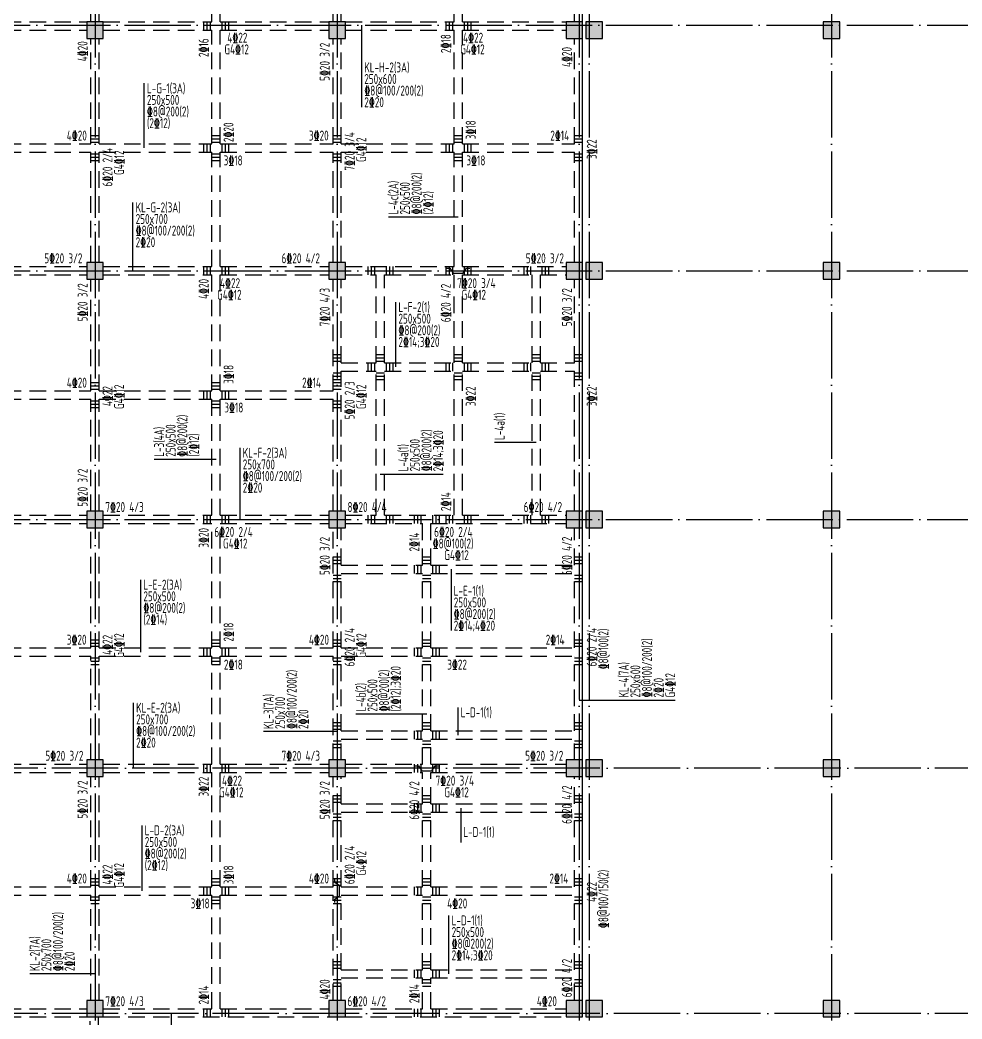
# Model space of a CAD drawing. Extents: x -21254 to 860439, y -324318 to 454338.
# Drawn here: x 418481 to 446880, y -30003 to 119 of the extents above; entities that cross this region are included whole.
import ezdxf

# ---------------------------------------------------------------- set-up
doc = ezdxf.new("R2010")
doc.units = 0
doc.header["$LTSCALE"] = 1000
doc.header["$MEASUREMENT"] = 0
doc.linetypes.add('DASHED', pattern=[0.75, 0.5, -0.25])
doc.linetypes.add('DOTE', pattern=[2.42, 2, -0.2, 0.02, -0.2])
for name, color, linetype in [('BEAM_CONT', 4, 'CONTINUOUS'), ('BEAM_DASH', 144, 'DASHED'), ('COLU', 7, 'CONTINUOUS'), ('COLU_HATCH', 251, 'CONTINUOUS'), ('DOTE', 1, 'DOTE'), ('S_BEAMDIMLOCAL', 7, 'CONTINUOUS'), ('S_BEAMDIMLOCALVER', 7, 'CONTINUOUS'), ('S_BEAMDIMMASS', 2, 'CONTINUOUS'), ('S_BEAMDIMMASSVER', 2, 'CONTINUOUS'), ('S_SUBBEAMHANGER', 1, 'CONTINUOUS'), ('S_SUBBEAMHOOP', 1, 'CONTINUOUS')]:
    doc.layers.add(name, color=color, linetype=linetype)
doc.styles.add('BW_Rein', font='Tssdeng.shx', dxfattribs={"width": 0.7, "bigfont": 'hztxt.shx'})

msp = doc.modelspace()

# ---------------------------------------------------------------- hatches: boundary and pattern name
at = {"layer": 'COLU_HATCH'}
for points in [[(420992.798, -440.958), (420992.798, 59.042), (420492.798, 59.042), (420492.798, -440.958)], [(428292.798, -440.958), (428292.798, 59.042), (427792.798, 59.042), (427792.798, -440.958)], [(435442.798, -440.958), (435442.798, 59.042), (434942.798, 59.042), (434942.798, -440.958)], [(436042.798, -440.958), (436042.798, 59.042), (435542.798, 59.042), (435542.798, -440.958)], [(443192.798, -440.958), (443192.798, 59.042), (442692.798, 59.042), (442692.798, -440.958)], [(420992.798, -7690.958), (420992.798, -7190.958), (420492.798, -7190.958), (420492.798, -7690.958)], [(428292.798, -7690.958), (428292.798, -7190.958), (427792.798, -7190.958), (427792.798, -7690.958)], [(435442.798, -7690.958), (435442.798, -7190.958), (434942.798, -7190.958), (434942.798, -7690.958)], [(436042.798, -7690.958), (436042.798, -7190.958), (435542.798, -7190.958), (435542.798, -7690.958)], [(443192.798, -7690.958), (443192.798, -7190.958), (442692.798, -7190.958), (442692.798, -7690.958)], [(420992.798, -15190.958), (420992.798, -14690.958), (420492.798, -14690.958), (420492.798, -15190.958)], [(428292.798, -15190.958), (428292.798, -14690.958), (427792.798, -14690.958), (427792.798, -15190.958)], [(435442.798, -15190.958), (435442.798, -14690.958), (434942.798, -14690.958), (434942.798, -15190.958)], [(436042.798, -15190.958), (436042.798, -14690.958), (435542.798, -14690.958), (435542.798, -15190.958)], [(443192.798, -15190.958), (443192.798, -14690.958), (442692.798, -14690.958), (442692.798, -15190.958)], [(420992.798, -22690.958), (420992.798, -22190.958), (420492.798, -22190.958), (420492.798, -22690.958)], [(428292.798, -22690.958), (428292.798, -22190.958), (427792.798, -22190.958), (427792.798, -22690.958)], [(435442.798, -22690.958), (435442.798, -22190.958), (434942.798, -22190.958), (434942.798, -22690.958)], [(436042.798, -22690.958), (436042.798, -22190.958), (435542.798, -22190.958), (435542.798, -22690.958)], [(443192.798, -22690.958), (443192.798, -22190.958), (442692.798, -22190.958), (442692.798, -22690.958)], [(420992.798, -29940.958), (420992.798, -29440.958), (420492.798, -29440.958), (420492.798, -29940.958)], [(428292.798, -29940.958), (428292.798, -29440.958), (427792.798, -29440.958), (427792.798, -29940.958)], [(435442.798, -29940.958), (435442.798, -29440.958), (434942.798, -29440.958), (434942.798, -29940.958)], [(436042.798, -29940.958), (436042.798, -29440.958), (435542.798, -29440.958), (435542.798, -29940.958)], [(443192.798, -29940.958), (443192.798, -29440.958), (442692.798, -29440.958), (442692.798, -29940.958)]]:
    msp.add_hatch(color=256, dxfattribs=at).paths.add_polyline_path(points)

# ---------------------------------------------------------------- linework, layer by layer
at = {"layer": 'BEAM_CONT'}
for p, q in [((435442.798, 59.042), (435442.798, 1759.042)), ((435442.798, -3740.958), (435442.798, -440.958)), ((435442.798, -7190.958), (435442.798, -3740.958)), ((435442.798, -14690.958), (435442.798, -7690.958)), ((435442.798, -22190.958), (435442.798, -15190.958)), ((435442.798, -29440.958), (435442.798, -22690.958)), ((420842.798, -37290.958), (420842.798, -29940.958))]:
    msp.add_line(p, q, dxfattribs=at)
at = {"layer": 'BEAM_DASH'}
for p, q in [((420617.798, 59.042), (420617.798, 1509.042)), ((420867.798, 59.042), (420867.798, 1509.042)), ((424267.798, 59.042), (424267.798, 1509.042)), ((424517.798, 59.042), (424517.798, 1509.042)), ((427917.798, 59.042), (427917.798, 1509.042)), ((428167.798, 59.042), (428167.798, 1509.042)), ((431567.798, 59.042), (431567.798, 1509.042)), ((431817.798, 59.042), (431817.798, 1509.042)), ((435192.798, 59.042), (435192.798, 1509.042)), ((417267.798, 59.042), (420492.798, 59.042)), ((420992.798, 59.042), (424267.798, 59.042)), ((424517.798, 59.042), (427792.798, 59.042)), ((428292.798, 59.042), (431567.798, 59.042)), ((431817.798, 59.042), (434942.798, 59.042)), ((417267.798, -190.958), (420492.798, -190.958)), ((420992.798, -190.958), (424267.798, -190.958)), ((424267.798, -3615.958), (424267.798, -190.958)), ((424517.798, -3615.958), (424517.798, -190.958)), ((424517.798, -190.958), (427792.798, -190.958)), ((428292.798, -190.958), (431567.798, -190.958)), ((431567.798, -3615.958), (431567.798, -190.958)), ((431817.798, -3615.958), (431817.798, -190.958)), ((431817.798, -190.958), (434942.798, -190.958)), ((420617.798, -3615.958), (420617.798, -440.958)), ((420867.798, -3615.958), (420867.798, -440.958)), ((427917.798, -3615.958), (427917.798, -440.958)), ((428167.798, -3615.958), (428167.798, -440.958)), ((435192.798, -3615.958), (435192.798, -440.958)), ((417267.798, -3615.958), (420617.798, -3615.958)), ((417267.798, -3865.958), (420617.798, -3865.958)), ((420617.798, -7190.958), (420617.798, -3865.958)), ((420867.798, -3615.958), (424267.798, -3615.958)), ((420867.798, -3865.958), (424267.798, -3865.958)), ((420867.798, -7190.958), (420867.798, -3865.958)), ((424267.798, -7315.958), (424267.798, -3865.958)), ((424517.798, -3615.958), (427917.798, -3615.958)), ((424517.798, -7315.958), (424517.798, -3865.958)), ((424517.798, -3865.958), (427917.798, -3865.958)), ((427917.798, -7190.958), (427917.798, -3865.958)), ((428167.798, -3615.958), (431567.798, -3615.958)), ((428167.798, -3865.958), (431567.798, -3865.958)), ((428167.798, -7190.958), (428167.798, -3865.958)), ((431567.798, -7315.958), (431567.798, -3865.958)), ((431817.798, -3615.958), (435192.798, -3615.958)), ((431817.798, -7315.958), (431817.798, -3865.958)), ((431817.798, -3865.958), (435192.798, -3865.958)), ((435192.798, -7190.958), (435192.798, -3865.958)), ((417267.798, -7315.958), (420492.798, -7315.958)), ((420992.798, -7315.958), (424267.798, -7315.958)), ((424517.798, -7315.958), (427792.798, -7315.958)), ((428292.798, -7315.958), (431567.798, -7315.958)), ((431817.798, -7315.958), (434942.798, -7315.958)), ((417267.798, -7565.958), (420492.798, -7565.958)), ((420617.798, -11065.958), (420617.798, -7690.958)), ((420867.798, -11065.958), (420867.798, -7690.958)), ((420992.798, -7565.958), (424267.798, -7565.958)), ((424267.798, -11065.958), (424267.798, -7565.958)), ((424517.798, -11065.958), (424517.798, -7565.958)), ((424517.798, -7565.958), (427792.798, -7565.958)), ((427917.798, -11065.958), (427917.798, -7690.958)), ((428167.798, -10215.958), (428167.798, -7690.958)), ((428292.798, -7565.958), (429217.798, -7565.958)), ((429217.798, -10215.958), (429217.798, -7565.958)), ((429467.798, -10215.958), (429467.798, -7565.958)), ((429467.798, -7565.958), (431567.798, -7565.958)), ((431567.798, -10215.958), (431567.798, -7565.958)), ((431817.798, -10215.958), (431817.798, -7565.958)), ((431817.798, -7565.958), (433917.798, -7565.958)), ((433917.798, -10215.958), (433917.798, -7565.958)), ((434167.798, -10215.958), (434167.798, -7565.958)), ((434167.798, -7565.958), (434942.798, -7565.958)), ((435192.798, -10215.958), (435192.798, -7690.958)), ((428167.798, -10215.958), (429217.798, -10215.958)), ((429467.798, -10215.958), (431567.798, -10215.958)), ((431817.798, -10215.958), (433917.798, -10215.958)), ((434167.798, -10215.958), (435192.798, -10215.958)), ((428167.798, -10465.958), (429217.798, -10465.958)), ((428167.798, -14690.958), (428167.798, -10465.958)), ((429217.798, -14815.958), (429217.798, -10465.958)), ((429467.798, -10465.958), (431567.798, -10465.958)), ((429467.798, -14815.958), (429467.798, -10465.958)), ((431567.798, -14815.958), (431567.798, -10465.958)), ((431817.798, -10465.958), (433917.798, -10465.958)), ((431817.798, -14815.958), (431817.798, -10465.958)), ((433917.798, -14815.958), (433917.798, -10465.958)), ((434167.798, -10465.958), (435192.798, -10465.958)), ((434167.798, -14815.958), (434167.798, -10465.958)), ((435192.798, -14690.958), (435192.798, -10465.958)), ((417267.798, -11065.958), (420617.798, -11065.958)), ((420867.798, -11065.958), (424267.798, -11065.958)), ((424517.798, -11065.958), (427917.798, -11065.958)), ((417267.798, -11315.958), (420617.798, -11315.958)), ((420617.798, -14690.958), (420617.798, -11315.958)), ((420867.798, -11315.958), (424267.798, -11315.958)), ((420867.798, -14690.958), (420867.798, -11315.958)), ((424267.798, -14815.958), (424267.798, -11315.958)), ((424517.798, -14815.958), (424517.798, -11315.958)), ((424517.798, -11315.958), (427917.798, -11315.958)), ((427917.798, -14690.958), (427917.798, -11315.958)), ((417267.798, -14815.958), (420492.798, -14815.958)), ((420992.798, -14815.958), (424267.798, -14815.958)), ((424517.798, -14815.958), (427792.798, -14815.958)), ((428292.798, -14815.958), (429217.798, -14815.958)), ((429467.798, -14815.958), (431567.798, -14815.958)), ((431817.798, -14815.958), (433917.798, -14815.958)), ((434167.798, -14815.958), (434942.798, -14815.958)), ((417267.798, -15065.958), (420492.798, -15065.958)), ((420617.798, -18815.744), (420617.798, -15190.958)), ((420867.798, -18815.744), (420867.798, -15190.958)), ((420992.798, -15065.958), (424267.798, -15065.958)), ((424267.798, -18815.744), (424267.798, -15065.958)), ((424517.798, -18815.744), (424517.798, -15065.958)), ((424517.798, -15065.958), (427792.798, -15065.958)), ((427917.798, -18815.744), (427917.798, -15190.958)), ((428167.798, -16315.958), (428167.798, -15190.958)), ((428292.798, -15065.958), (430617.798, -15065.958)), ((430617.798, -16315.958), (430617.798, -15065.958)), ((430867.798, -16315.958), (430867.798, -15065.958)), ((430867.798, -15065.958), (434942.798, -15065.958)), ((435192.798, -16315.958), (435192.798, -15190.958)), ((428167.798, -16315.958), (430617.798, -16315.958)), ((428167.798, -16565.958), (430617.798, -16565.958)), ((428167.798, -18815.744), (428167.798, -16565.958)), ((430617.798, -18815.744), (430617.798, -16565.958)), ((430867.798, -16315.958), (435192.798, -16315.958)), ((430867.798, -18815.744), (430867.798, -16565.958)), ((430867.798, -16565.958), (435192.798, -16565.958)), ((435192.798, -18815.744), (435192.798, -16565.958)), ((417267.798, -18815.744), (420617.798, -18815.744)), ((420867.798, -18815.744), (424267.798, -18815.744)), ((424517.798, -18815.744), (427917.798, -18815.744)), ((428167.798, -18815.744), (430617.798, -18815.744)), ((430867.798, -18815.744), (435192.798, -18815.744)), ((417267.798, -19065.744), (420617.798, -19065.744)), ((420617.798, -22190.958), (420617.798, -19065.744)), ((420867.798, -19065.744), (424267.798, -19065.744)), ((420867.798, -22190.958), (420867.798, -19065.744)), ((424267.798, -22315.958), (424267.798, -19065.744)), ((424517.798, -22315.958), (424517.798, -19065.744)), ((424517.798, -19065.744), (427917.798, -19065.744)), ((427917.798, -22190.958), (427917.798, -19065.744)), ((428167.798, -19065.744), (430617.798, -19065.744)), ((428167.798, -21315.958), (428167.798, -19065.744)), ((430617.798, -21315.958), (430617.798, -19065.744)), ((430867.798, -21315.958), (430867.798, -19065.744)), ((430867.798, -19065.744), (435192.798, -19065.744)), ((435192.798, -21315.958), (435192.798, -19065.744)), ((428167.798, -21315.958), (430617.798, -21315.958)), ((430867.798, -21315.958), (435192.798, -21315.958)), ((428167.798, -21565.958), (430617.798, -21565.958)), ((428167.798, -22190.958), (428167.798, -21565.958)), ((430617.798, -22315.958), (430617.798, -21565.958)), ((430867.798, -22315.958), (430867.798, -21565.958)), ((430867.798, -21565.958), (435192.798, -21565.958)), ((435192.798, -22190.958), (435192.798, -21565.958)), ((417267.798, -22315.958), (420492.798, -22315.958)), ((417267.798, -22565.958), (420492.798, -22565.958)), ((420992.798, -22315.958), (424267.798, -22315.958)), ((420992.798, -22565.958), (424267.798, -22565.958)), ((424267.798, -26015.958), (424267.798, -22565.958)), ((424517.798, -22315.958), (427792.798, -22315.958)), ((424517.798, -26015.958), (424517.798, -22565.958)), ((424517.798, -22565.958), (427792.798, -22565.958)), ((428292.798, -22315.958), (430617.798, -22315.958)), ((428292.798, -22565.958), (430617.798, -22565.958)), ((430617.798, -23515.958), (430617.798, -22565.958)), ((430867.798, -22315.958), (434942.798, -22315.958)), ((430867.798, -23515.958), (430867.798, -22565.958)), ((430867.798, -22565.958), (434942.798, -22565.958)), ((420617.798, -26015.958), (420617.798, -22690.958)), ((420867.798, -26015.958), (420867.798, -22690.958)), ((427917.798, -26015.958), (427917.798, -22690.958)), ((428167.798, -23515.958), (428167.798, -22690.958)), ((435192.798, -23515.958), (435192.798, -22690.958)), ((428167.798, -23515.958), (430617.798, -23515.958)), ((428167.798, -23765.958), (430617.798, -23765.958)), ((428167.798, -26015.958), (428167.798, -23765.958)), ((430617.798, -26015.958), (430617.798, -23765.958)), ((430867.798, -23515.958), (435192.798, -23515.958)), ((430867.798, -26015.958), (430867.798, -23765.958)), ((430867.798, -23765.958), (435192.798, -23765.958)), ((435192.798, -26015.958), (435192.798, -23765.958)), ((417267.798, -26015.958), (420617.798, -26015.958)), ((420867.798, -26015.958), (424267.798, -26015.958)), ((424517.798, -26015.958), (427917.798, -26015.958)), ((428167.798, -26015.958), (430617.798, -26015.958)), ((430867.798, -26015.958), (435192.798, -26015.958)), ((417267.798, -26265.958), (420617.798, -26265.958)), ((420617.798, -29440.958), (420617.798, -26265.958)), ((420867.798, -26265.958), (424267.798, -26265.958)), ((420867.798, -29440.958), (420867.798, -26265.958)), ((424267.798, -29690.958), (424267.798, -26265.958)), ((424517.798, -29690.958), (424517.798, -26265.958)), ((424517.798, -26265.958), (427917.798, -26265.958)), ((427917.798, -29440.958), (427917.798, -26265.958)), ((428167.798, -26265.958), (430617.798, -26265.958)), ((428167.798, -28515.958), (428167.798, -26265.958)), ((430617.798, -28515.958), (430617.798, -26265.958)), ((430867.798, -28515.958), (430867.798, -26265.958)), ((430867.798, -26265.958), (435192.798, -26265.958)), ((435192.798, -28515.958), (435192.798, -26265.958)), ((428167.798, -28515.958), (430617.798, -28515.958)), ((430867.798, -28515.958), (435192.798, -28515.958)), ((428167.798, -28765.958), (430617.798, -28765.958)), ((428167.798, -29440.958), (428167.798, -28765.958)), ((430617.798, -29690.958), (430617.798, -28765.958)), ((430867.798, -29690.958), (430867.798, -28765.958)), ((430867.798, -28765.958), (435192.798, -28765.958)), ((435192.798, -29440.958), (435192.798, -28765.958)), ((417267.798, -29690.958), (420492.798, -29690.958)), ((420992.798, -29690.958), (424267.798, -29690.958)), ((424517.798, -29690.958), (427792.798, -29690.958)), ((428292.798, -29690.958), (430617.798, -29690.958)), ((430867.798, -29690.958), (434942.798, -29690.958)), ((417267.798, -29940.958), (420492.798, -29940.958)), ((420592.798, -33565.958), (420592.798, -29940.958)), ((420992.798, -29940.958), (427792.798, -29940.958)), ((428292.798, -29940.958), (434942.798, -29940.958))]:
    msp.add_line(p, q, dxfattribs=at)
at = {"layer": 'COLU'}
for points in [[(420992.798, -440.958), (420992.798, 59.042), (420492.798, 59.042), (420492.798, -440.958)], [(428292.798, -440.958), (428292.798, 59.042), (427792.798, 59.042), (427792.798, -440.958)], [(435442.798, -440.958), (435442.798, 59.042), (434942.798, 59.042), (434942.798, -440.958)], [(436042.798, -440.958), (436042.798, 59.042), (435542.798, 59.042), (435542.798, -440.958)], [(443192.798, -440.958), (443192.798, 59.042), (442692.798, 59.042), (442692.798, -440.958)], [(420992.798, -7690.958), (420992.798, -7190.958), (420492.798, -7190.958), (420492.798, -7690.958)], [(428292.798, -7690.958), (428292.798, -7190.958), (427792.798, -7190.958), (427792.798, -7690.958)], [(435442.798, -7690.958), (435442.798, -7190.958), (434942.798, -7190.958), (434942.798, -7690.958)], [(436042.798, -7690.958), (436042.798, -7190.958), (435542.798, -7190.958), (435542.798, -7690.958)], [(443192.798, -7690.958), (443192.798, -7190.958), (442692.798, -7190.958), (442692.798, -7690.958)], [(420992.798, -15190.958), (420992.798, -14690.958), (420492.798, -14690.958), (420492.798, -15190.958)], [(428292.798, -15190.958), (428292.798, -14690.958), (427792.798, -14690.958), (427792.798, -15190.958)], [(435442.798, -15190.958), (435442.798, -14690.958), (434942.798, -14690.958), (434942.798, -15190.958)], [(436042.798, -15190.958), (436042.798, -14690.958), (435542.798, -14690.958), (435542.798, -15190.958)], [(443192.798, -15190.958), (443192.798, -14690.958), (442692.798, -14690.958), (442692.798, -15190.958)], [(420992.798, -22690.958), (420992.798, -22190.958), (420492.798, -22190.958), (420492.798, -22690.958)], [(428292.798, -22690.958), (428292.798, -22190.958), (427792.798, -22190.958), (427792.798, -22690.958)], [(435442.798, -22690.958), (435442.798, -22190.958), (434942.798, -22190.958), (434942.798, -22690.958)], [(436042.798, -22690.958), (436042.798, -22190.958), (435542.798, -22190.958), (435542.798, -22690.958)], [(443192.798, -22690.958), (443192.798, -22190.958), (442692.798, -22190.958), (442692.798, -22690.958)], [(420992.798, -29940.958), (420992.798, -29440.958), (420492.798, -29440.958), (420492.798, -29940.958)], [(428292.798, -29940.958), (428292.798, -29440.958), (427792.798, -29440.958), (427792.798, -29940.958)], [(435442.798, -29940.958), (435442.798, -29440.958), (434942.798, -29440.958), (434942.798, -29940.958)], [(436042.798, -29940.958), (436042.798, -29440.958), (435542.798, -29440.958), (435542.798, -29940.958)], [(443192.798, -29940.958), (443192.798, -29440.958), (442692.798, -29440.958), (442692.798, -29940.958)]]:
    msp.add_lwpolyline(points, close=True, dxfattribs=at)
at = {"layer": 'DOTE', "linetype": 'DOTE'}
for p, q in [((420742.798, 3411.889), (420742.798, -53978.446)), ((428042.798, 3411.889), (428042.798, -53978.446)), ((435342.798, 3411.889), (435342.798, -53978.446)), ((435642.798, 3411.889), (435642.798, -53978.446)), ((442942.798, 3411.889), (442942.798, -53978.446)), ((409527.167, -40.958), (489202.48, -40.958)), ((409527.167, -7440.958), (489202.48, -7440.958)), ((409527.167, -14940.958), (489202.48, -14940.958)), ((489202.48, -22440.958), (409527.167, -22440.958)), ((489202.48, -29840.958), (409527.167, -29840.958))]:
    msp.add_line(p, q, dxfattribs=at)
at = {"layer": 'S_BEAMDIMMASS'}
for p, q in [((428780.393, -40.958), (428780.393, -2510.466)), ((422227.59, -3740.958), (422227.59, -1791.3)), ((421887.078, -7440.958), (421887.078, -5381.735)), ((429809.841, -10340.958), (429809.841, -8387.132)), ((425116.539, -14940.958), (425116.539, -12781.203)), ((431476.054, -16440.958), (431476.054, -18292.222)), ((422120.045, -18940.958), (422120.045, -16756.467)), ((421901.672, -22440.958), (421901.672, -20468.232)), ((431687.845, -21440.958), (431687.845, -20606.608)), ((431767.02, -23640.958), (431767.02, -24676.011)), ((422160.924, -26140.958), (422160.924, -24163.382)), ((431413.451, -28640.958), (431413.451, -26880.43)), ((423037.573, -29840.958), (423037.573, -32536.771))]:
    msp.add_line(p, q, dxfattribs=at)
at = {"layer": 'S_BEAMDIMMASSVER'}
for p, q in [((431692.798, -5825.833), (429586.711, -5825.833)), ((434042.798, -12625.479), (432788.977, -12625.479)), ((424392.798, -13129.632), (422523.776, -13129.632)), ((429342.798, -13571.151), (431234.809, -13571.151)), ((435342.798, -20388.833), (438232.133, -20388.833)), ((430742.798, -20813.319), (428606.465, -20813.319)), ((428042.798, -21338.828), (425823.935, -21338.828)), ((420742.798, -28639.013), (418776.152, -28639.013))]:
    msp.add_line(p, q, dxfattribs=at)
at = {"layer": 'S_SUBBEAMHANGER'}
for p, q in [((431342.798, -7365.958), (431442.798, -7365.958)), ((431442.798, -7365.958), (431542.798, -7515.958)), ((431542.798, -7515.958), (431842.798, -7515.958)), ((431842.798, -7515.958), (431942.798, -7365.958)), ((431942.798, -7365.958), (432042.798, -7365.958)), ((430392.798, -22365.958), (430492.798, -22365.958)), ((430492.798, -22365.958), (430592.798, -22515.958)), ((430592.798, -22515.958), (430892.798, -22515.958)), ((430892.798, -22515.958), (430992.798, -22365.958)), ((430992.798, -22365.958), (431092.798, -22365.958)), ((427967.798, -25890.958), (427967.798, -25790.958)), ((428117.798, -25990.958), (427967.798, -25890.958)), ((428117.798, -26290.958), (428117.798, -25990.958)), ((427967.798, -26390.958), (428117.798, -26290.958)), ((427967.798, -26490.958), (427967.798, -26390.958))]:
    msp.add_line(p, q, dxfattribs=at)
at = {"layer": 'S_SUBBEAMHOOP'}
for p, q in [((424017.798, 59.042), (424017.798, -190.958)), ((424117.798, 59.042), (424117.798, -190.958)), ((424217.798, 59.042), (424217.798, -190.958)), ((424567.798, 59.042), (424567.798, -190.958)), ((424667.798, 59.042), (424667.798, -190.958)), ((424767.798, 59.042), (424767.798, -190.958)), ((431317.798, 59.042), (431317.798, -190.958)), ((431417.798, 59.042), (431417.798, -190.958)), ((431517.798, 59.042), (431517.798, -190.958)), ((431867.798, 59.042), (431867.798, -190.958)), ((431967.798, 59.042), (431967.798, -190.958)), ((432067.798, 59.042), (432067.798, -190.958)), ((420617.798, -3365.958), (420867.798, -3365.958)), ((420617.798, -3465.958), (420867.798, -3465.958)), ((420617.798, -3565.958), (420867.798, -3565.958)), ((424267.798, -3365.958), (424517.798, -3365.958)), ((424267.798, -3465.958), (424517.798, -3465.958)), ((424267.798, -3565.958), (424517.798, -3565.958)), ((427917.798, -3365.958), (428167.798, -3365.958)), ((427917.798, -3465.958), (428167.798, -3465.958)), ((427917.798, -3565.958), (428167.798, -3565.958)), ((431567.798, -3365.958), (431817.798, -3365.958)), ((431567.798, -3465.958), (431817.798, -3465.958)), ((431567.798, -3565.958), (431817.798, -3565.958)), ((435192.798, -3365.958), (435442.798, -3365.958)), ((435192.798, -3465.958), (435442.798, -3465.958)), ((435192.798, -3565.958), (435442.798, -3565.958)), ((424017.798, -3615.958), (424017.798, -3865.958)), ((424117.798, -3615.958), (424117.798, -3865.958)), ((424217.798, -3615.958), (424217.798, -3865.958)), ((424567.798, -3615.958), (424567.798, -3865.958)), ((424667.798, -3615.958), (424667.798, -3865.958)), ((424767.798, -3615.958), (424767.798, -3865.958)), ((431317.798, -3615.958), (431317.798, -3865.958)), ((431417.798, -3615.958), (431417.798, -3865.958)), ((431517.798, -3615.958), (431517.798, -3865.958)), ((431867.798, -3615.958), (431867.798, -3865.958)), ((431967.798, -3615.958), (431967.798, -3865.958)), ((432067.798, -3615.958), (432067.798, -3865.958)), ((420617.798, -3915.958), (420867.798, -3915.958)), ((420617.798, -4015.958), (420867.798, -4015.958)), ((420617.798, -4115.958), (420867.798, -4115.958)), ((424267.798, -3915.958), (424517.798, -3915.958)), ((424267.798, -4015.958), (424517.798, -4015.958)), ((424267.798, -4115.958), (424517.798, -4115.958)), ((427917.798, -3915.958), (428167.798, -3915.958)), ((427917.798, -4015.958), (428167.798, -4015.958)), ((427917.798, -4115.958), (428167.798, -4115.958)), ((431567.798, -3915.958), (431817.798, -3915.958)), ((431567.798, -4015.958), (431817.798, -4015.958)), ((431567.798, -4115.958), (431817.798, -4115.958)), ((435192.798, -3915.958), (435442.798, -3915.958)), ((435192.798, -4015.958), (435442.798, -4015.958)), ((435192.798, -4115.958), (435442.798, -4115.958)), ((424017.798, -7315.958), (424017.798, -7565.958)), ((424117.798, -7315.958), (424117.798, -7565.958)), ((424217.798, -7315.958), (424217.798, -7565.958)), ((424567.798, -7315.958), (424567.798, -7565.958)), ((424667.798, -7315.958), (424667.798, -7565.958)), ((424767.798, -7315.958), (424767.798, -7565.958)), ((428967.798, -7315.958), (428967.798, -7565.958)), ((429067.798, -7315.958), (429067.798, -7565.958)), ((429167.798, -7315.958), (429167.798, -7565.958)), ((429517.798, -7315.958), (429517.798, -7565.958)), ((429617.798, -7315.958), (429617.798, -7565.958)), ((429717.798, -7315.958), (429717.798, -7565.958)), ((431317.798, -7315.958), (431317.798, -7565.958)), ((431417.798, -7315.958), (431417.798, -7565.958)), ((431517.798, -7315.958), (431517.798, -7565.958)), ((431867.798, -7315.958), (431867.798, -7565.958)), ((431967.798, -7315.958), (431967.798, -7565.958)), ((432067.798, -7315.958), (432067.798, -7565.958)), ((433667.798, -7315.958), (433667.798, -7565.958)), ((433767.798, -7315.958), (433767.798, -7565.958)), ((433867.798, -7315.958), (433867.798, -7565.958)), ((434217.798, -7315.958), (434217.798, -7565.958)), ((434317.798, -7315.958), (434317.798, -7565.958)), ((434417.798, -7315.958), (434417.798, -7565.958)), ((427917.798, -9965.958), (428167.798, -9965.958)), ((427917.798, -10065.958), (428167.798, -10065.958)), ((427917.798, -10165.958), (428167.798, -10165.958)), ((428967.798, -10215.958), (428967.798, -10465.958)), ((429067.798, -10215.958), (429067.798, -10465.958)), ((429167.798, -10215.958), (429167.798, -10465.958)), ((429217.798, -9965.958), (429467.798, -9965.958)), ((429217.798, -10065.958), (429467.798, -10065.958)), ((429217.798, -10165.958), (429467.798, -10165.958)), ((429517.798, -10215.958), (429517.798, -10465.958)), ((429617.798, -10215.958), (429617.798, -10465.958)), ((429717.798, -10215.958), (429717.798, -10465.958)), ((431317.798, -10215.958), (431317.798, -10465.958)), ((431417.798, -10215.958), (431417.798, -10465.958)), ((431517.798, -10215.958), (431517.798, -10465.958)), ((431567.798, -9965.958), (431817.798, -9965.958)), ((431567.798, -10065.958), (431817.798, -10065.958)), ((431567.798, -10165.958), (431817.798, -10165.958)), ((431867.798, -10215.958), (431867.798, -10465.958)), ((431967.798, -10215.958), (431967.798, -10465.958)), ((432067.798, -10215.958), (432067.798, -10465.958)), ((433667.798, -10215.958), (433667.798, -10465.958)), ((433767.798, -10215.958), (433767.798, -10465.958)), ((433867.798, -10215.958), (433867.798, -10465.958)), ((433917.798, -9965.958), (434167.798, -9965.958)), ((433917.798, -10065.958), (434167.798, -10065.958)), ((433917.798, -10165.958), (434167.798, -10165.958)), ((434217.798, -10215.958), (434217.798, -10465.958)), ((434317.798, -10215.958), (434317.798, -10465.958)), ((434417.798, -10215.958), (434417.798, -10465.958)), ((435192.798, -9965.958), (435442.798, -9965.958)), ((435192.798, -10065.958), (435442.798, -10065.958)), ((435192.798, -10165.958), (435442.798, -10165.958)), ((427917.798, -10515.958), (428167.798, -10515.958)), ((429217.798, -10515.958), (429467.798, -10515.958)), ((431567.798, -10515.958), (431817.798, -10515.958)), ((433917.798, -10515.958), (434167.798, -10515.958)), ((435192.798, -10515.958), (435442.798, -10515.958)), ((420617.798, -10815.958), (420867.798, -10815.958)), ((424267.798, -10815.958), (424517.798, -10815.958)), ((427917.798, -10615.958), (428167.798, -10615.958)), ((427917.798, -10715.958), (428167.798, -10715.958)), ((427917.798, -10815.958), (428167.798, -10815.958)), ((429217.798, -10615.958), (429467.798, -10615.958)), ((429217.798, -10715.958), (429467.798, -10715.958)), ((431567.798, -10615.958), (431817.798, -10615.958)), ((431567.798, -10715.958), (431817.798, -10715.958)), ((433917.798, -10615.958), (434167.798, -10615.958)), ((433917.798, -10715.958), (434167.798, -10715.958)), ((435192.798, -10615.958), (435442.798, -10615.958)), ((435192.798, -10715.958), (435442.798, -10715.958)), ((420617.798, -10915.958), (420867.798, -10915.958)), ((420617.798, -11015.958), (420867.798, -11015.958)), ((424017.798, -11065.958), (424017.798, -11315.958)), ((424117.798, -11065.958), (424117.798, -11315.958)), ((424217.798, -11065.958), (424217.798, -11315.958)), ((424267.798, -10915.958), (424517.798, -10915.958)), ((424267.798, -11015.958), (424517.798, -11015.958)), ((424567.798, -11065.958), (424567.798, -11315.958)), ((424667.798, -11065.958), (424667.798, -11315.958)), ((424767.798, -11065.958), (424767.798, -11315.958)), ((427917.798, -10915.958), (428167.798, -10915.958)), ((427917.798, -11015.958), (428167.798, -11015.958)), ((420617.798, -11365.958), (420867.798, -11365.958)), ((424267.798, -11365.958), (424517.798, -11365.958)), ((427917.798, -11365.958), (428167.798, -11365.958)), ((420617.798, -11465.958), (420867.798, -11465.958)), ((420617.798, -11565.958), (420867.798, -11565.958)), ((424267.798, -11465.958), (424517.798, -11465.958)), ((424267.798, -11565.958), (424517.798, -11565.958)), ((427917.798, -11465.958), (428167.798, -11465.958)), ((427917.798, -11565.958), (428167.798, -11565.958)), ((424017.798, -14815.958), (424017.798, -15065.958)), ((424117.798, -14815.958), (424117.798, -15065.958)), ((424217.798, -14815.958), (424217.798, -15065.958)), ((424567.798, -14815.958), (424567.798, -15065.958)), ((424667.798, -14815.958), (424667.798, -15065.958)), ((424767.798, -14815.958), (424767.798, -15065.958)), ((428967.798, -14815.958), (428967.798, -15065.958)), ((429067.798, -14815.958), (429067.798, -15065.958)), ((429167.798, -14815.958), (429167.798, -15065.958)), ((429517.798, -14815.958), (429517.798, -15065.958)), ((429617.798, -14815.958), (429617.798, -15065.958)), ((429717.798, -14815.958), (429717.798, -15065.958)), ((430367.798, -14815.958), (430367.798, -15065.958)), ((430467.798, -14815.958), (430467.798, -15065.958)), ((430567.798, -14815.958), (430567.798, -15065.958)), ((430917.798, -14815.958), (430917.798, -15065.958)), ((431017.798, -14815.958), (431017.798, -15065.958)), ((431117.798, -14815.958), (431117.798, -15065.958)), ((431317.798, -14815.958), (431317.798, -15065.958)), ((431417.798, -14815.958), (431417.798, -15065.958)), ((431517.798, -14815.958), (431517.798, -15065.958)), ((431867.798, -14815.958), (431867.798, -15065.958)), ((431967.798, -14815.958), (431967.798, -15065.958)), ((432067.798, -14815.958), (432067.798, -15065.958)), ((433667.798, -14815.958), (433667.798, -15065.958)), ((433767.798, -14815.958), (433767.798, -15065.958)), ((433867.798, -14815.958), (433867.798, -15065.958)), ((434217.798, -14815.958), (434217.798, -15065.958)), ((434317.798, -14815.958), (434317.798, -15065.958)), ((434417.798, -14815.958), (434417.798, -15065.958)), ((427917.798, -16065.958), (428167.798, -16065.958)), ((427917.798, -16165.958), (428167.798, -16165.958)), ((430617.798, -16065.958), (430867.798, -16065.958)), ((430617.798, -16165.958), (430867.798, -16165.958)), ((435192.798, -16065.958), (435442.798, -16065.958)), ((435192.798, -16165.958), (435442.798, -16165.958)), ((427917.798, -16265.958), (428167.798, -16265.958)), ((430367.798, -16315.958), (430367.798, -16565.958)), ((430467.798, -16315.958), (430467.798, -16565.958)), ((430567.798, -16315.958), (430567.798, -16565.958)), ((430617.798, -16265.958), (430867.798, -16265.958)), ((430917.798, -16315.958), (430917.798, -16565.958)), ((431017.798, -16315.958), (431017.798, -16565.958)), ((431117.798, -16315.958), (431117.798, -16565.958)), ((435192.798, -16265.958), (435442.798, -16265.958)), ((427917.798, -16615.958), (428167.798, -16615.958)), ((427917.798, -16715.958), (428167.798, -16715.958)), ((427917.798, -16815.958), (428167.798, -16815.958)), ((430617.798, -16615.958), (430867.798, -16615.958)), ((430617.798, -16715.958), (430867.798, -16715.958)), ((430617.798, -16815.958), (430867.798, -16815.958)), ((435192.798, -16615.958), (435442.798, -16615.958)), ((435192.798, -16715.958), (435442.798, -16715.958)), ((435192.798, -16815.958), (435442.798, -16815.958)), ((420617.798, -18565.744), (420867.798, -18565.744)), ((420617.798, -18665.744), (420867.798, -18665.744)), ((424267.798, -18565.744), (424517.798, -18565.744)), ((424267.798, -18665.744), (424517.798, -18665.744)), ((427917.798, -18565.744), (428167.798, -18565.744)), ((427917.798, -18665.744), (428167.798, -18665.744)), ((430617.798, -18565.744), (430867.798, -18565.744)), ((430617.798, -18665.744), (430867.798, -18665.744)), ((435192.798, -18565.744), (435442.798, -18565.744)), ((435192.798, -18665.744), (435442.798, -18665.744)), ((420617.798, -18765.744), (420867.798, -18765.744)), ((424017.798, -18815.744), (424017.798, -19065.744)), ((424117.798, -18815.744), (424117.798, -19065.744)), ((424217.798, -18815.744), (424217.798, -19065.744)), ((424267.798, -18765.744), (424517.798, -18765.744)), ((424567.798, -18815.744), (424567.798, -19065.744)), ((424667.798, -18815.744), (424667.798, -19065.744)), ((424767.798, -18815.744), (424767.798, -19065.744)), ((427917.798, -18765.744), (428167.798, -18765.744)), ((430367.798, -18815.744), (430367.798, -19065.744)), ((430467.798, -18815.744), (430467.798, -19065.744)), ((430567.798, -18815.744), (430567.798, -19065.744)), ((430617.798, -18765.744), (430867.798, -18765.744)), ((430917.798, -18815.744), (430917.798, -19065.744)), ((431017.798, -18815.744), (431017.798, -19065.744)), ((431117.798, -18815.744), (431117.798, -19065.744)), ((435192.798, -18765.744), (435442.798, -18765.744)), ((420617.798, -19115.744), (420867.798, -19115.744)), ((420617.798, -19215.744), (420867.798, -19215.744)), ((424267.798, -19115.744), (424517.798, -19115.744)), ((424267.798, -19215.744), (424517.798, -19215.744)), ((427917.798, -19115.744), (428167.798, -19115.744)), ((427917.798, -19215.744), (428167.798, -19215.744)), ((430617.798, -19115.744), (430867.798, -19115.744)), ((430617.798, -19215.744), (430867.798, -19215.744)), ((435192.798, -19115.744), (435442.798, -19115.744)), ((435192.798, -19215.744), (435442.798, -19215.744)), ((420617.798, -19315.744), (420867.798, -19315.744)), ((424267.798, -19315.744), (424517.798, -19315.744)), ((427917.798, -19315.744), (428167.798, -19315.744)), ((430617.798, -19315.744), (430867.798, -19315.744)), ((435192.798, -19315.744), (435442.798, -19315.744)), ((427917.798, -21065.958), (428167.798, -21065.958)), ((430617.798, -21065.958), (430867.798, -21065.958)), ((435192.798, -21065.958), (435442.798, -21065.958)), ((427917.798, -21165.958), (428167.798, -21165.958)), ((427917.798, -21265.958), (428167.798, -21265.958)), ((430367.798, -21315.958), (430367.798, -21565.958)), ((430467.798, -21315.958), (430467.798, -21565.958)), ((430567.798, -21315.958), (430567.798, -21565.958)), ((430617.798, -21165.958), (430867.798, -21165.958)), ((430617.798, -21265.958), (430867.798, -21265.958)), ((430917.798, -21315.958), (430917.798, -21565.958)), ((431017.798, -21315.958), (431017.798, -21565.958)), ((431117.798, -21315.958), (431117.798, -21565.958)), ((435192.798, -21165.958), (435442.798, -21165.958)), ((435192.798, -21265.958), (435442.798, -21265.958)), ((427917.798, -21615.958), (428167.798, -21615.958)), ((430617.798, -21615.958), (430867.798, -21615.958)), ((435192.798, -21615.958), (435442.798, -21615.958)), ((427917.798, -21715.958), (428167.798, -21715.958)), ((427917.798, -21815.958), (428167.798, -21815.958)), ((430617.798, -21715.958), (430867.798, -21715.958)), ((430617.798, -21815.958), (430867.798, -21815.958)), ((435192.798, -21715.958), (435442.798, -21715.958)), ((435192.798, -21815.958), (435442.798, -21815.958)), ((424017.798, -22315.958), (424017.798, -22565.958)), ((424117.798, -22315.958), (424117.798, -22565.958)), ((424217.798, -22315.958), (424217.798, -22565.958)), ((424567.798, -22315.958), (424567.798, -22565.958)), ((424667.798, -22315.958), (424667.798, -22565.958)), ((424767.798, -22315.958), (424767.798, -22565.958)), ((430367.798, -22315.958), (430367.798, -22565.958)), ((430467.798, -22315.958), (430467.798, -22565.958)), ((430567.798, -22315.958), (430567.798, -22565.958)), ((430917.798, -22315.958), (430917.798, -22565.958)), ((431017.798, -22315.958), (431017.798, -22565.958)), ((431117.798, -22315.958), (431117.798, -22565.958)), ((427917.798, -23265.958), (428167.798, -23265.958)), ((427917.798, -23365.958), (428167.798, -23365.958)), ((427917.798, -23465.958), (428167.798, -23465.958)), ((430617.798, -23265.958), (430867.798, -23265.958)), ((430617.798, -23365.958), (430867.798, -23365.958)), ((430617.798, -23465.958), (430867.798, -23465.958)), ((435192.798, -23265.958), (435442.798, -23265.958)), ((435192.798, -23365.958), (435442.798, -23365.958)), ((435192.798, -23465.958), (435442.798, -23465.958)), ((430367.798, -23515.958), (430367.798, -23765.958)), ((430467.798, -23515.958), (430467.798, -23765.958)), ((430567.798, -23515.958), (430567.798, -23765.958)), ((430917.798, -23515.958), (430917.798, -23765.958)), ((431017.798, -23515.958), (431017.798, -23765.958)), ((431117.798, -23515.958), (431117.798, -23765.958)), ((427917.798, -23815.958), (428167.798, -23815.958)), ((427917.798, -23915.958), (428167.798, -23915.958)), ((427917.798, -24015.958), (428167.798, -24015.958)), ((430617.798, -23815.958), (430867.798, -23815.958)), ((430617.798, -23915.958), (430867.798, -23915.958)), ((430617.798, -24015.958), (430867.798, -24015.958)), ((435192.798, -23815.958), (435442.798, -23815.958)), ((435192.798, -23915.958), (435442.798, -23915.958)), ((435192.798, -24015.958), (435442.798, -24015.958)), ((420617.798, -25765.958), (420867.798, -25765.958)), ((420617.798, -25865.958), (420867.798, -25865.958)), ((424267.798, -25765.958), (424517.798, -25765.958)), ((424267.798, -25865.958), (424517.798, -25865.958)), ((427917.798, -25765.958), (428167.798, -25765.958)), ((427917.798, -25865.958), (428167.798, -25865.958)), ((430617.798, -25765.958), (430867.798, -25765.958)), ((430617.798, -25865.958), (430867.798, -25865.958)), ((435192.798, -25765.958), (435442.798, -25765.958)), ((435192.798, -25865.958), (435442.798, -25865.958)), ((420617.798, -25965.958), (420867.798, -25965.958)), ((424017.798, -26015.958), (424017.798, -26265.958)), ((424117.798, -26015.958), (424117.798, -26265.958)), ((424217.798, -26015.958), (424217.798, -26265.958)), ((424267.798, -25965.958), (424517.798, -25965.958)), ((424567.798, -26015.958), (424567.798, -26265.958)), ((424667.798, -26015.958), (424667.798, -26265.958)), ((424767.798, -26015.958), (424767.798, -26265.958)), ((427917.798, -25965.958), (428167.798, -25965.958)), ((430367.798, -26015.958), (430367.798, -26265.958)), ((430467.798, -26015.958), (430467.798, -26265.958)), ((430567.798, -26015.958), (430567.798, -26265.958)), ((430617.798, -25965.958), (430867.798, -25965.958)), ((430917.798, -26015.958), (430917.798, -26265.958)), ((431017.798, -26015.958), (431017.798, -26265.958)), ((431117.798, -26015.958), (431117.798, -26265.958)), ((435192.798, -25965.958), (435442.798, -25965.958)), ((420617.798, -26315.958), (420867.798, -26315.958)), ((420617.798, -26415.958), (420867.798, -26415.958)), ((424267.798, -26315.958), (424517.798, -26315.958)), ((424267.798, -26415.958), (424517.798, -26415.958)), ((427917.798, -26315.958), (428167.798, -26315.958)), ((427917.798, -26415.958), (428167.798, -26415.958)), ((430617.798, -26315.958), (430867.798, -26315.958)), ((430617.798, -26415.958), (430867.798, -26415.958)), ((435192.798, -26315.958), (435442.798, -26315.958)), ((435192.798, -26415.958), (435442.798, -26415.958)), ((420617.798, -26515.958), (420867.798, -26515.958)), ((424267.798, -26515.958), (424517.798, -26515.958)), ((427917.798, -26515.958), (428167.798, -26515.958)), ((430617.798, -26515.958), (430867.798, -26515.958)), ((435192.798, -26515.958), (435442.798, -26515.958)), ((427917.798, -28265.958), (428167.798, -28265.958)), ((430617.798, -28265.958), (430867.798, -28265.958)), ((435192.798, -28265.958), (435442.798, -28265.958)), ((427917.798, -28365.958), (428167.798, -28365.958)), ((427917.798, -28465.958), (428167.798, -28465.958)), ((430367.798, -28515.958), (430367.798, -28765.958)), ((430467.798, -28515.958), (430467.798, -28765.958)), ((430567.798, -28515.958), (430567.798, -28765.958)), ((430617.798, -28365.958), (430867.798, -28365.958)), ((430617.798, -28465.958), (430867.798, -28465.958)), ((430917.798, -28515.958), (430917.798, -28765.958)), ((431017.798, -28515.958), (431017.798, -28765.958)), ((431117.798, -28515.958), (431117.798, -28765.958)), ((435192.798, -28365.958), (435442.798, -28365.958)), ((435192.798, -28465.958), (435442.798, -28465.958)), ((427917.798, -28815.958), (428167.798, -28815.958)), ((427917.798, -28915.958), (428167.798, -28915.958)), ((430617.798, -28815.958), (430867.798, -28815.958)), ((430617.798, -28915.958), (430867.798, -28915.958)), ((435192.798, -28815.958), (435442.798, -28815.958)), ((435192.798, -28915.958), (435442.798, -28915.958)), ((427917.798, -29015.958), (428167.798, -29015.958)), ((430617.798, -29015.958), (430867.798, -29015.958)), ((435192.798, -29015.958), (435442.798, -29015.958)), ((424017.798, -29690.958), (424017.798, -29940.958)), ((424117.798, -29690.958), (424117.798, -29940.958)), ((424217.798, -29690.958), (424217.798, -29940.958)), ((424567.798, -29690.958), (424567.798, -29940.958)), ((424667.798, -29690.958), (424667.798, -29940.958)), ((424767.798, -29690.958), (424767.798, -29940.958)), ((430367.798, -29690.958), (430367.798, -29940.958)), ((430467.798, -29690.958), (430467.798, -29940.958)), ((430567.798, -29690.958), (430567.798, -29940.958)), ((430917.798, -29690.958), (430917.798, -29940.958)), ((431017.798, -29690.958), (431017.798, -29940.958)), ((431117.798, -29690.958), (431117.798, -29940.958))]:
    msp.add_line(p, q, dxfattribs=at)

# ---------------------------------------------------------------- texts
at = {"layer": 'S_BEAMDIMLOCAL', "style": 'BW_Rein', "width": 0.7}
for s, p in [('4%%13222', (424731.976, -565.958)), ('4%%13222', (431839.335, -565.958)), ('G4%%13212', (424644.476, -915.958)), ('G4%%13212', (431751.835, -915.958)), ('4%%13220', (419891.548, -3515.958)), ('3%%13220', (427191.548, -3515.958)), ('2%%13214', (434468.31, -3515.958)), ('3%%13218', (424620.475, -4265.958)), ('3%%13218', (431938.72, -4265.958)), ('5%%13220 3/2', (419213.667, -7215.958)), ('6%%13220 4/2', (426366.548, -7215.958)), ('5%%13220 3/2', (433729.787, -7215.958)), ('4%%13222', (424512.161, -7965.958)), ('7%%13220 3/4', (431661.622, -7965.958)), ('G4%%13212', (424424.661, -8315.958)), ('G4%%13212', (431792.095, -8315.958)), ('4%%13220', (419891.548, -10965.958)), ('2%%13214', (426985.141, -10965.958)), ('3%%13218', (424640.459, -11715.958)), ('7%%13220 4/3', (421054.048, -14715.958)), ('8%%13220 4/4', (428354.048, -14715.958)), ('6%%13220 4/2', (433666.548, -14715.958)), ('6%%13220 2/4', (424340.602, -15465.958)), ('6%%13220 2/4', (430966.894, -15465.958)), ('G4%%13212', (424603.102, -15815.958)), ('%%1328@100(2)', (430922.798, -15815.958)), ('G4%%13212', (431272.798, -16165.958)), ('3%%13220', (419891.548, -18715.958)), ('4%%13220', (427191.548, -18715.958)), ('2%%13214', (434328.391, -18715.958)), ('2%%13218', (424629.118, -19465.958)), ('3%%13222', (431360.298, -19465.958)), ('5%%13220 3/2', (419244.915, -22215.958)), ('7%%13220 4/3', (426366.548, -22215.958)), ('5%%13220 3/2', (433711.584, -22215.958)), ('4%%13222', (424570.434, -22965.958)), ('7%%13220 3/4', (431010.298, -22965.958)), ('G4%%13212', (424482.934, -23315.958)), ('G4%%13212', (431272.798, -23315.958)), ('4%%13220', (419891.548, -25915.958)), ('4%%13220', (427191.548, -25915.958)), ('2%%13214', (434441.607, -25915.958)), ('3%%13218', (423624.38, -26665.958)), ('4%%13220', (431360.298, -26665.958)), ('7%%13220 4/3', (421054.048, -29615.958)), ('6%%13220 4/2', (428354.048, -29615.958)), ('4%%13220', (434061.806, -29615.958))]:
    msp.add_text(s, height=300, dxfattribs=at).set_placement(p)
at = {"layer": 'S_BEAMDIMLOCALVER', "style": 'BW_Rein', "width": 0.7}
for s, rotation, p in [('4%%13220', 90, (420517.798, -1127.209)), ('2%%13216', 90.0000027, (424167.798, -998.76)), ('5%%13220 3/2', 90, (427817.798, -1717.208)), ('2%%13218', 90, (431467.798, -878.316)), ('4%%13220', 90, (435117.798, -1299.391)), ('2%%13220', 90.0000027, (424917.798, -3561.892)), ('3%%13218', 90, (432217.798, -3478.61)), ('7%%13220 3/4', 90, (428567.798, -4423.458)), ('G4%%13212', 90, (428917.798, -4160.958)), ('3%%13222', 90, (435867.798, -4073.458)), ('6%%13220 2/4', 90, (421267.798, -4902.161)), ('G4%%13212', 90, (421617.798, -4552.161)), ('4%%13220', 90.0000027, (424167.798, -8292.208)), ('5%%13220 3/2', 90, (420517.798, -8969.709)), ('7%%13220 4/3', 90, (427817.798, -9117.208)), ('6%%13220 4/2', 90, (431467.798, -8992.208)), ('5%%13220 3/2', 90, (435117.798, -9117.208)), ('3%%13218', 90.0000027, (424917.798, -10853.214)), ('5%%13220 2/3', 90, (428567.798, -11923.927)), ('4%%13222', 90, (421267.798, -11523.458)), ('G4%%13212', 90, (421617.798, -11610.958)), ('G4%%13212', 90, (428917.798, -11610.958)), ('3%%13222', 90, (432217.798, -11523.458)), ('3%%13222', 90, (435867.798, -11523.458)), ('5%%13220 3/2', 90, (420517.798, -14558.182)), ('2%%13214', 90, (431467.798, -14687.498)), ('3%%13220', 90.0000027, (424167.798, -15792.208)), ('2%%13214', 90, (430517.798, -15906.068)), ('5%%13220 3/2', 90, (427817.798, -16617.208)), ('6%%13220 4/2', 90, (435117.798, -16617.208)), ('2%%13218', 90.0000027, (424917.798, -18621.57)), ('6%%13220 2/4', 90, (428567.798, -19373.458)), ('6%%13220 2/4', 90, (435867.798, -19373.458)), ('%%1328@100(2)', 90, (436217.798, -19460.958)), ('4%%13222', 90, (421267.798, -19023.458)), ('G4%%13212', 90, (421617.798, -19110.958)), ('G4%%13212', 90, (428917.798, -19110.958)), ('5%%13220 3/2', 90, (420517.798, -23961.585)), ('3%%13222', 90.0000027, (424167.798, -23292.208)), ('5%%13220 3/2', 90, (427817.798, -23979.03)), ('6%%13220 4/2', 90, (430517.798, -23992.208)), ('6%%13220 4/2', 90, (435117.798, -24117.208)), ('6%%13220 2/4', 90, (428567.798, -25936.11)), ('G4%%13212', 90, (428917.798, -25673.61)), ('4%%13222', 90, (421267.798, -25950.329)), ('G4%%13212', 90, (421617.798, -26037.829)), ('3%%13218', 90.0000027, (424917.798, -25943.367)), ('%%1328@100/150(2)', 90, (436217.798, -27260.958)), ('4%%13222', 90, (435867.798, -26473.458)), ('6%%13220 4/2', 90, (435117.798, -29345.663)), ('4%%13220', 90, (427817.798, -29410.97)), ('2%%13214', 90.0000027, (424167.798, -29562.33)), ('2%%13214', 90, (430517.798, -29524.155))]:
    msp.add_text(s, height=300, rotation=rotation, dxfattribs=at).set_placement(p)
at = {"layer": 'S_BEAMDIMMASS', "color": 6, "style": 'BW_Rein', "width": 0.7}
for s, p in [('KL-H-2(3A)', (428860.393, -1460.466)), ('L-G-1(3A)', (422307.59, -2091.3)), ('KL-G-2(3A)', (421967.078, -5681.735)), ('KL-F-2(3A)', (425196.539, -13081.203)), ('L-E-2(3A)', (422200.045, -17056.467)), ('L-E-1(1)', (431556.054, -17242.222)), ('L-D-1(1)', (431767.845, -20906.608)), ('L-D-2(3A)', (422240.924, -24463.382))]:
    msp.add_text(s, height=300, rotation=360, dxfattribs=at).set_placement(p)
at = {"layer": 'S_BEAMDIMMASS', "style": 'BW_Rein', "width": 0.7}
for s, p in [('250x600', (428860.393, -1810.466)), ('%%1328@100/200(2)', (428860.393, -2160.466)), ('250x500', (422307.59, -2441.3)), ('2%%13220', (428860.393, -2510.466)), ('%%1328@200(2)', (422307.59, -2791.3)), ('(2%%13212)', (422307.59, -3141.3)), ('250x700', (421967.078, -6031.735)), ('%%1328@100/200(2)', (421967.078, -6381.735)), ('2%%13220', (421967.078, -6731.735)), ('250x700', (425196.539, -13431.203)), ('%%1328@100/200(2)', (425196.539, -13781.203)), ('2%%13220', (425196.539, -14131.203)), ('250x500', (422200.045, -17406.467)), ('%%1328@200(2)', (422200.045, -17756.467)), ('250x500', (431556.054, -17592.222)), ('%%1328@200(2)', (431556.054, -17942.222)), ('(2%%13214)', (422200.045, -18106.467)), ('2%%13214;4%%13220', (431556.054, -18292.222)), ('250x500', (422240.924, -24813.382)), ('%%1328@200(2)', (422240.924, -25163.382)), ('(2%%13212)', (422240.924, -25513.382))]:
    msp.add_text(s, height=300, rotation=360, dxfattribs=at).set_placement(p)
at = {"layer": 'S_BEAMDIMMASS', "color": 6, "style": 'BW_Rein', "width": 0.7}
for s, p in [('L-F-2(1)', (429889.841, -8687.132)), ('KL-E-2(3A)', (421981.672, -20768.232)), ('L-D-1(1)', (431847.02, -24513.747)), ('L-D-1(1)', (431493.451, -27180.43))]:
    msp.add_text(s, height=300, dxfattribs=at).set_placement(p)
at = {"layer": 'S_BEAMDIMMASS', "style": 'BW_Rein', "width": 0.7}
for s, p in [('250x500', (429889.841, -9037.132)), ('%%1328@200(2)', (429889.841, -9387.132)), ('2%%13214;3%%13220', (429889.841, -9737.132)), ('250x700', (421981.672, -21118.232)), ('%%1328@100/200(2)', (421981.672, -21468.232)), ('2%%13220', (421981.672, -21818.232)), ('250x500', (431493.451, -27530.43)), ('%%1328@200(2)', (431493.451, -27880.43)), ('2%%13214;3%%13220', (431493.451, -28230.43))]:
    msp.add_text(s, height=300, dxfattribs=at).set_placement(p)
at = {"layer": 'S_BEAMDIMMASSVER', "style": 'BW_Rein', "width": 0.7}
for s, p in [('%%1328@200(2)', (430586.711, -5745.833)), ('250x500', (430236.711, -5745.833)), ('(2%%13212)', (430936.711, -5745.833)), ('%%1328@200(2)', (423523.776, -13049.632)), ('250x500', (423173.776, -13049.632)), ('%%1328@200(2)', (430884.809, -13491.151)), ('2%%13214;3%%13220', (431234.809, -13491.151)), ('(2%%13212)', (423873.776, -13049.632)), ('250x500', (430534.809, -13491.151)), ('%%1328@100/200(2)', (437532.133, -20308.833)), ('%%1328@100/200(2)', (426823.935, -21258.828)), ('%%1328@200(2)', (429606.465, -20733.319)), ('(2%%13212);3%%13220', (429956.465, -20733.319)), ('250x600', (437182.133, -20308.833)), ('250x500', (429256.465, -20733.319)), ('2%%13220', (437882.133, -20308.833)), ('G4%%13212', (438232.133, -20308.833)), ('250x700', (426473.935, -21258.828)), ('2%%13220', (427173.935, -21258.828)), ('%%1328@100/200(2)', (419776.152, -28559.013)), ('250x700', (419426.152, -28559.013)), ('2%%13220', (420126.152, -28559.013))]:
    msp.add_text(s, height=300, rotation=90, dxfattribs=at).set_placement(p)
at = {"layer": 'S_BEAMDIMMASSVER', "color": 6, "style": 'BW_Rein', "width": 0.7}
for s, p in [('L-4c(2A)', (429886.711, -5745.833)), ('L-4a(1)', (433088.977, -12545.479)), ('L-3(4A)', (422823.776, -13049.632)), ('L-4a(1)', (430184.809, -13491.151)), ('KL-4(7A)', (436832.133, -20308.833)), ('L-4b(2)', (428906.465, -20733.319)), ('KL-3(7A)', (426123.935, -21258.828)), ('KL-2(7A)', (419076.152, -28559.013))]:
    msp.add_text(s, height=300, rotation=90, dxfattribs=at).set_placement(p)

doc.saveas('drawing.dxf')
